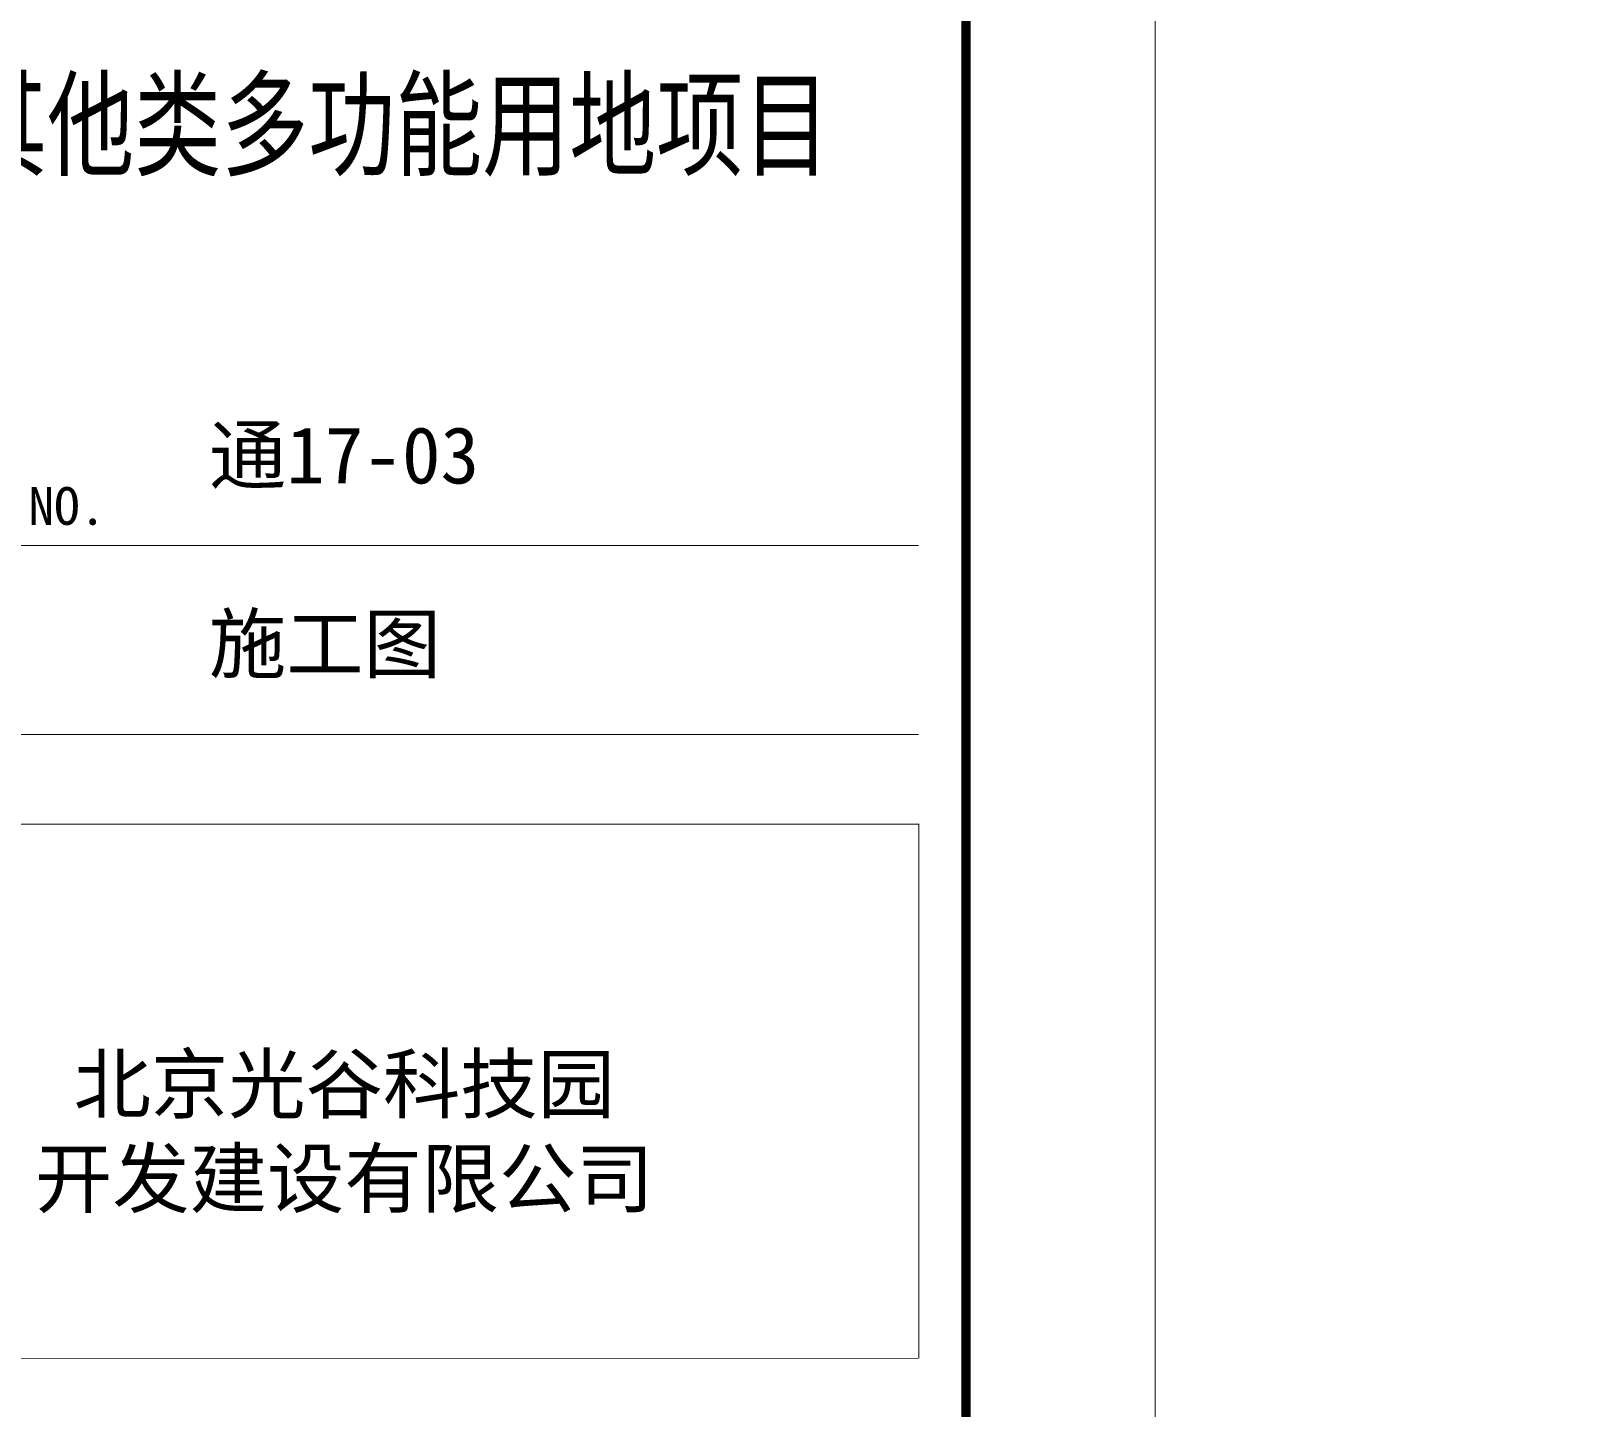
# Model space of a CAD drawing. Extents: x -26219 to 315419, y -160410 to -120810.
# Drawn here: x 228344 to 232437, y -135299 to -131657 of the extents above; entities that cross this region are included whole.
import ezdxf
from ezdxf.enums import TextEntityAlignment as Align

# ---------------------------------------------------------------- set-up
doc = ezdxf.new("R2010")
doc.units = 0
doc.header["$LTSCALE"] = 1000
doc.header["$MEASUREMENT"] = 0
doc.styles.add('图签信息$0$华文细黑', font='STXIHEI_0.TTF', dxfattribs={"height": 10})

# ---------------------------------------------------------------- blocks, each defined once
blk = doc.blocks.new('图框-A1+1-4')
at = {"const_width": 0.05}
blk.add_lwpolyline([(0, 0), (1051, 0), (1051, 594), (0, 594)], close=True, dxfattribs=at)
blk = doc.blocks.new('图框-A1')
at = {"const_width": 0.05}
blk.add_lwpolyline([(0, 0), (841, 0), (841, 594), (0, 594)], close=True, dxfattribs=at)
blk = doc.blocks.new('图签信息')
at = {"const_width": 0.5}
blk.add_lwpolyline([(-65, 0), (0, 0), (0, 500.5), (-65, 500.5)], close=True, dxfattribs=at)
at = {"const_width": 0.05}
for points in [[(-62.5, 450.865), (-2.5, 450.865)], [(-62.5, 440.865), (-2.5, 440.865)], [(-2.5, 407.854), (-2.5, 436.118), (-62.5, 436.118), (-62.5, 407.854)], [(-62.5, 407.854), (-2.5, 407.854)]]:
    blk.add_lwpolyline(points, dxfattribs=at)
at = {"color": 4, "style": '图签信息$0$华文细黑', "width": 0.75}
blk.add_text('F3其他类多功能用地项目', height=4.5, dxfattribs=at).set_placement((-32.5, 470.905), align=Align.CENTER)
at = {"style": '图签信息$0$华文细黑'}
blk.add_text('PROJECT NO.', height=2, dxfattribs=at).set_placement((-60.5, 453.965), align=Align.TOP_LEFT)
at = {"color": 4, "ltscale": 0.001, "char_height": 3, "width": 58.48948, "style": '图签信息$0$华文细黑'}
for s, insert, attachment_point in [('通17-03', (-40.062, 455.511), 4), ('施工图', (-40.062, 445.511), 4), ('北京光谷科技园\\P开发建设有限公司', (-32.897, 419.706), 5)]:
    blk.add_mtext(s, dxfattribs=dict(at, insert=insert, attachment_point=attachment_point))
blk = doc.blocks.new('图签-A1')
at = {"color": 2}
blk.add_blockref('图签信息', (0, 0), dxfattribs=at)

msp = doc.modelspace()

# ---------------------------------------------------------------- block references
at = {"xscale": 50, "yscale": 50, "zscale": 50}
for name, p in [('图框-A1+1-4', (178767.6, -156062.5)), ('图框-A1', (231317.6, -156062.5)), ('图签-A1', (230817.6, -155562.5))]:
    msp.add_blockref(name, p, dxfattribs=at)

doc.saveas('drawing.dxf')
